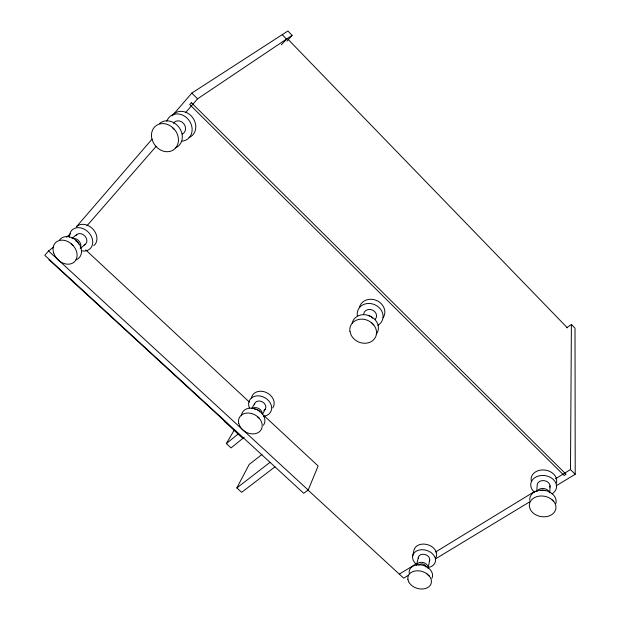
<?xml version="1.0" encoding="UTF-8"?>
<svg xmlns="http://www.w3.org/2000/svg" width="620" height="620" viewBox="0 0 620 620"><rect width="100%" height="100%" fill="white"/><g stroke="black" fill="none" stroke-linecap="round" stroke-linejoin="round"><path stroke-width="0.93" d="M556.233 485.755L575.205 474.269L570.485 469.58L571.4 324.438L566.664 327.794M549.785 492.885L550.056 485.84M536.804 491.691L537.16 485.553A6.495 5.061 9 0 1 544.135 480.639A6.495 5.061 9 0 1 549.917 487.15M429.707 560.162L428.064 568.277A5.921 4.363 16.9 0 0 423.948 562.766A5.921 4.363 16.9 0 0 416.996 564.339M416.578 565.401L418.345 557.341M412.68 555.931L413.974 550.265A11.617 8.649 16.8 0 1 428.459 544.957A11.617 8.649 16.8 0 1 435.659 557.946M53.785 246.915L48.554 250.945L44.795 255.332L303.715 493.28L308.187 490.048L318.13 465.976L264.291 415.927M274.962 466.86L241.676 492.311L236.84 487.932L249.17 464.481L261.935 454.475M262.369 414.501L265.569 408.665M251.79 408.526L254.634 403.566M244.203 437.255L231.043 447.919L226.339 443.625L234.112 430.288M68.138 236.375L70.665 233.453M76.338 226.874L152.047 139.151M172.236 115.762L191.797 93.093L287.889 31L292.097 35.363L286.944 41.091M86.854 225.874L156.263 146.219M185.473 112.7L197.563 98.828L292.097 35.363M281.348 44.857L286.517 39.114L282.209 34.666M226.339 443.625L238.111 434.008M80.654 248.155L85.359 244.319M71.99 238.281L76.795 234.523M66.487 237.127L69.479 234.825M236.84 487.932L270.033 462.326M399.296 574.136L416.64 563.541M435.511 552.017L535.099 491.195M555.419 478.787L570.485 469.58M408.619 575.166L403.667 578.165L308.171 490.226M435.829 558.682L529.844 501.743M427.529 574.438L429.087 575.887L426.932 573.88M257.533 416.718L259.238 418.299A12.431 9.757 28.9 0 1 257.075 433.14A12.431 9.757 28.9 0 1 239.816 426.165M71.261 243.892L73.137 245.629L70.54 243.226A13.377 10.362 45.2 0 0 57.265 241.327A13.377 10.362 45.2 0 0 53.622 252.883M552.18 499.929L553.823 501.549A13.415 10.308 9.5 0 1 548.452 516.165A13.415 10.308 9.5 0 1 530.023 508.764L529.341 506.075A13.369 10.277 9.5 0 1 536.835 496.636A13.369 10.277 9.5 0 1 551.537 499.317L553.823 501.549M371.884 323.121L373.705 324.903A13.648 11.726 23.6 0 1 370.07 342.209A13.648 11.726 23.6 0 1 350.974 334.699L349.998 331.615M172.561 127.658L174.577 129.626L171.794 126.899A14.803 12.516 52.6 0 0 156.814 125.194A14.803 12.516 52.6 0 0 151.908 138.965L153.28 142.515A14.849 12.555 52.6 0 0 173.089 150.11A14.849 12.555 52.6 0 0 174.623 129.588M48.949 259.687L223.905 420.453M224.13 421.158L242.846 438.356M48.554 250.945L308.187 490.048M85.769 249.976L249.411 402.101M259.238 418.299L256.882 416.113A12.392 9.726 28.9 0 0 243.66 413.788A12.392 9.726 28.9 0 0 238.731 423.475M371.186 322.439L373.705 324.903M191.797 93.093L197.563 98.828M287.858 39.13L567.346 327.81M571.4 324.438L575.019 328.189L575.205 474.269M53.653 252.883L55.01 255.944A13.415 10.393 45.2 0 0 72.85 263.004A13.415 10.393 45.2 0 0 73.175 245.597M239.801 426.173L238.762 423.475M408.627 581.692L407.859 579.32M368.241 315.565A6.68 5.782 23.5 0 1 372.643 318.223M363.7 313.953A6.595 5.735 23.4 0 1 372.558 310.078A6.595 5.735 23.4 0 1 375.271 319.285M357.345 315.681A13.198 11.462 23.4 0 1 366.156 303.715A13.198 11.462 23.4 0 1 381.594 310.814A13.198 11.462 23.4 0 1 378.053 325.206M359.406 307.66A13.074 11.393 23.3 0 1 376.472 300.444A13.074 11.393 23.3 0 1 383.113 317.765M352.168 323.214A13.516 11.648 23.5 0 1 370.148 316.084A13.516 11.648 23.5 0 1 376.201 334.296M349.951 331.615A13.601 11.687 23.6 0 1 356.322 320.199A13.601 11.687 23.6 0 1 371.178 322.454M254.681 409.518A3.968 3.139 28.9 0 1 259.78 411.882M252.511 408.293A6.099 4.828 28.9 0 1 258.951 408.642A6.099 4.828 28.9 0 1 262.198 414.09M254.355 404.806A6.03 4.797 28.9 0 1 262.655 402.031A6.03 4.797 28.9 0 1 263.903 410.525M249.403 407.914A12.059 9.595 28.9 0 1 256.238 395.947A12.059 9.595 28.9 0 1 271.095 404.821A12.059 9.595 28.9 0 1 263.353 416.245M251.433 398.017A11.958 9.556 28.9 0 1 266.445 392.561A11.958 9.556 28.9 0 1 272.73 407.937M241.405 415.85A12.33 9.711 28.9 0 1 256.409 409.293A12.33 9.711 28.9 0 1 263.454 425.227M537.393 490.9A6.572 5.099 9.2 0 1 543.748 488.514A6.572 5.099 9.2 0 1 549.452 492.42M534.409 492.179A12.981 10.122 9 0 1 534.835 477.656A12.981 10.122 9 0 1 553.311 479.485A12.981 10.122 9 0 1 551.971 493.915M531.433 481.632A12.873 10.067 8.9 0 1 543.841 469.952A12.873 10.067 8.9 0 1 556.411 483.011M529.728 500.177A13.291 10.253 9.4 0 1 544.004 490.257A13.291 10.253 9.4 0 1 555.838 503.549M540.896 490.66A4.27 3.309 9.2 0 1 545.143 490.753M173.507 123.279A7.169 6.123 53.5 0 1 183.776 123.675A7.169 6.123 53.5 0 1 182.241 134.013M166.842 121.133A14.33 12.237 53.5 0 1 188.767 120.009A14.33 12.237 53.5 0 1 182.233 141.12M172.267 115.638A14.19 12.152 53.8 0 1 192.487 117.374A14.19 12.152 53.8 0 1 189.077 137.539M159.635 123.434A14.702 12.47 52.8 0 1 179.668 128.255A14.702 12.47 52.8 0 1 175.468 147.839M75.795 240.862A4.27 3.34 45.5 0 1 78.624 244.094M73.191 238.39A6.572 5.138 45.5 0 1 79.492 241.707A6.572 5.138 45.5 0 1 80.174 248.233M75.934 235.538A6.495 5.099 45.7 0 1 85.041 236.174A6.495 5.099 45.7 0 1 84.181 244.962M69.479 237.065A12.989 10.199 45.7 0 1 80.631 227.873A12.989 10.199 45.7 0 1 92.737 241.676A12.989 10.199 45.7 0 1 81.553 250.829M76.903 226.277A12.873 10.145 45.9 0 1 93.271 229.493A12.873 10.145 45.9 0 1 93.814 245.66M59.559 239.886A13.291 10.338 45.4 0 1 78.019 242.374A13.291 10.338 45.4 0 1 75.996 259.842M418.864 565.215A3.852 2.837 16.9 0 1 422.894 564.045A3.852 2.837 16.9 0 1 426.072 567.013M418.322 558.488A5.859 4.34 16.8 0 1 424.909 554.482A5.859 4.34 16.8 0 1 429.28 561.216M416.904 564.704A11.71 8.68 16.8 0 1 416.462 551.079A11.71 8.68 16.8 0 1 433.876 555.38A11.71 8.68 16.8 0 1 428.211 567.494M429.141 575.864A12.067 8.804 17.1 0 1 425.367 588.55A12.067 8.804 17.1 0 1 408.642 581.684M407.914 579.382A12.067 8.804 17.1 0 1 413.912 571.268A12.067 8.804 17.1 0 1 427.064 573.942M409.216 573.306A11.966 8.765 17 0 1 422.135 565.122A11.966 8.765 17 0 1 431.946 578.266M191.371 102.68L189.728 104.563L564.099 475.478L566.083 474.269L191.371 102.68"/></g></svg>
